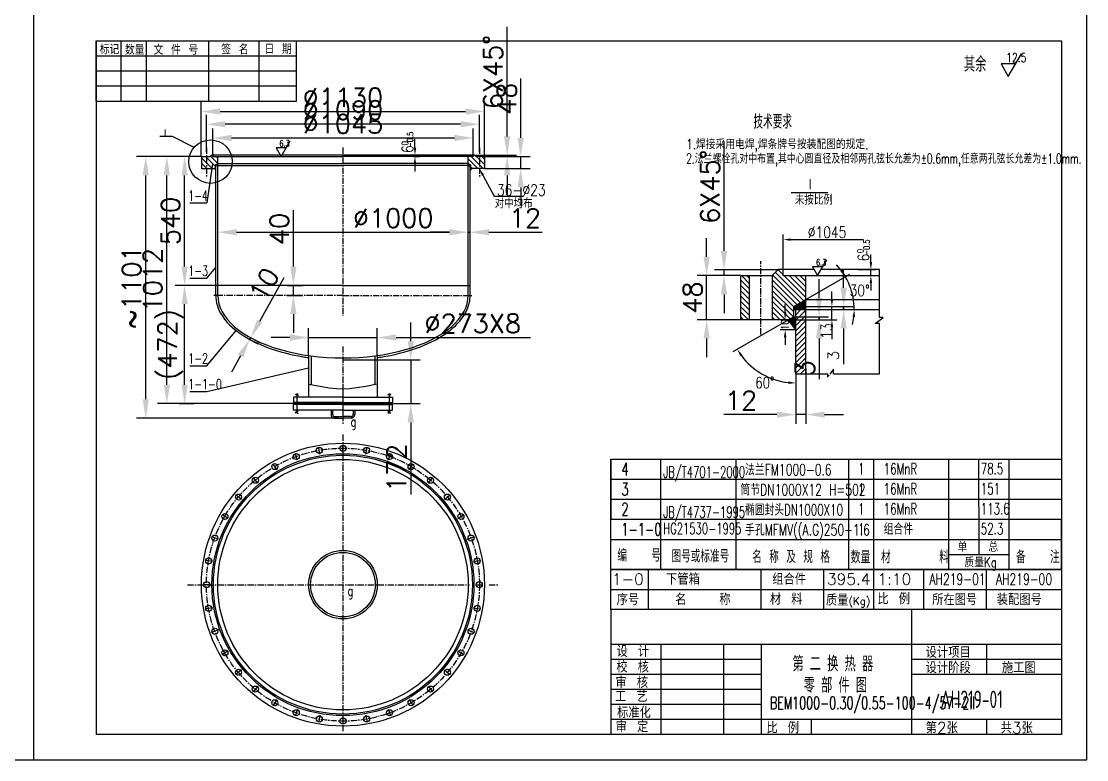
# Model space of a CAD drawing. Header units: millimetres. Extents: x 394735 to 397054, y -22030 to -21189.
# Drawn here: x 396018.7 to 396444.1, y -22024.5 to -21729.7 of the extents above; entities that cross this region are included whole.
import ezdxf

# ---------------------------------------------------------------- set-up
doc = ezdxf.new("R2010")
doc.units = ezdxf.units.MM
doc.linetypes.add('CENTERX2', pattern=[4, 2.5, -0.5, 0.5, -0.5])
doc.linetypes.add('PHANTOMX2', pattern=[5, 2.5, -0.5, 0.5, -0.5, 0.5, -0.5])
for name, color, linetype in [('16CEN', 6, 'CENTERX2'), ('16CON', 4, 'Continuous'), ('16CON1', 4, 'Continuous'), ('16CON2', 3, 'Continuous'), ('16DIM', 3, 'Continuous'), ('16TXT', 3, 'Continuous'), ('PHANTOMX2', 3, 'PHANTOMX2')]:
    doc.layers.add(name, color=color, linetype=linetype)
doc.styles.add('HZ', font='txt', dxfattribs={"width": 0.8, "bigfont": 'HZTXT.SHX'})
doc.styles.add('HZ1', font='ascii.shx', dxfattribs={"width": 0.75, "bigfont": 'hztxt2.shx'})
doc.styles.get("Standard").update_dxf_attribs({"font": 'txt', "bigfont": 'gbcbig.shx'})
doc.dimstyles.get("Standard").update_dxf_attribs({"dimscale": 1.5, "dimtxt": 5, "dimasz": 5, "dimexe": 2.5, "dimexo": 0, "dimgap": 1.25, "dimtad": 3, "dimdec": 0, "dimdsep": 46, "dimtxsty": 'Standard', "dimcen": 0, "dimaunit": 1, "dimadec": 0, "dimazin": 0, "dimtfac": 1, "dimtdec": 4, "dimtmove": 0, "dimatfit": 1, "dimfxl": 1, "dimtolj": 1, "dimtzin": 0, "dimarcsym": 0})
pattern_1 = [(45, (396460.11174, -22030.40785), (-0.088388348, 0.088388348), []), (135, (396460.11174, -22030.40785), (-0.088388348, -0.088388348), [])]

# ---------------------------------------------------------------- blocks, each defined once
blk = doc.blocks.new('*D651')
at = {"layer": '16CON2', "color": 0, "lineweight": -2}
for p, q in [((396090.63, -21783.71), (396073.06, -21783.71)), ((396076.81, -21874.81), (396076.81, -21791.21)), ((396131.07, -21882.31), (396073.06, -21882.31))]:
    blk.add_line(p, q, dxfattribs=at)
at = {"layer": '16CON2', "color": 0}
for points in [[(396075.56, -21791.21), (396078.06, -21791.21), (396076.81, -21783.71)], [(396075.56, -21874.81), (396078.06, -21874.81), (396076.81, -21882.31)]]:
    blk.add_solid(points, dxfattribs=at)
at = {"layer": 'Defpoints', "color": 0}
for p in [(396076.81, -21783.71), (396090.63, -21783.71), (396131.07, -21882.31)]:
    blk.add_point(p, dxfattribs=at)
at = {"layer": '16CON2', "color": 0, "insert": (396071.18, -21833.01), "char_height": 7.5, "attachment_point": 5, "rotation": 90}
blk.add_mtext('\\A1;1012', dxfattribs=at)
blk = doc.blocks.new('*D652')
at = {"layer": '16CON2', "color": 0, "lineweight": -2}
for p, q in [((396113.91, -21849.45), (396123.63, -21831.96)), ((396109.57, -21856.53), (396113.16, -21858.52)), ((396109.88, -21856.7), (396110.27, -21856)), ((396109.96, -21855.83), (396113.55, -21857.82)), ((396106.24, -21863.26), (396102.59, -21869.81))]:
    blk.add_line(p, q, dxfattribs=at)
at = {"layer": '16CON2', "color": 0}
for points in [[(396112.82, -21848.84), (396115, -21850.05), (396110.27, -21856)], [(396105.15, -21862.65), (396107.33, -21863.86), (396109.88, -21856.7)]]:
    blk.add_solid(points, dxfattribs=at)
at = {"layer": 'Defpoints', "color": 0}
for p in [(396109.57, -21856.53), (396109.96, -21855.83), (396110.27, -21856)]:
    blk.add_point(p, dxfattribs=at)
at = {"layer": '16CON2', "color": 0, "insert": (396115.67, -21834.69), "char_height": 7.5, "attachment_point": 5, "rotation": 60.9397}
blk.add_mtext('\\A1;10', dxfattribs=at)
blk = doc.blocks.new('*D653')
at = {"layer": '16CON2', "color": 0, "lineweight": -2}
for p, q in [((396133.43, -21863.15), (396133.43, -21852.2)), ((396160.83, -21863.15), (396160.83, -21852.2)), ((396125.93, -21855.95), (396118.43, -21855.95)), ((396133.43, -21855.95), (396160.83, -21855.95)), ((396168.33, -21855.95), (396222.08, -21855.95))]:
    blk.add_line(p, q, dxfattribs=at)
at = {"layer": '16CON2', "color": 0}
for points in [[(396125.93, -21854.7), (396125.93, -21857.2), (396133.43, -21855.95)], [(396168.33, -21854.7), (396168.33, -21857.2), (396160.83, -21855.95)]]:
    blk.add_solid(points, dxfattribs=at)
at = {"layer": 'Defpoints', "color": 0}
for p in [(396160.83, -21855.95), (396133.43, -21863.15), (396160.83, -21863.15)]:
    blk.add_point(p, dxfattribs=at)
at = {"layer": '16CON2', "color": 0, "insert": (396198.95, -21850.32), "char_height": 7.5, "attachment_point": 5}
blk.add_mtext('\\A1;%%C273X8', dxfattribs=at)
blk = doc.blocks.new('*D654')
at = {"layer": '16CON2', "color": 0, "lineweight": -2}
for p, q in [((396174.19, -21857.41), (396174.19, -21849.91)), ((396147.13, -21864.91), (396177.94, -21864.91)), ((396174.19, -21864.91), (396174.19, -21882.31)), ((396163.18, -21882.31), (396177.94, -21882.31)), ((396174.19, -21889.81), (396174.19, -21918.56))]:
    blk.add_line(p, q, dxfattribs=at)
at = {"layer": '16CON2', "color": 0}
for points in [[(396172.94, -21857.41), (396175.44, -21857.41), (396174.19, -21864.91)], [(396172.94, -21889.81), (396175.44, -21889.81), (396174.19, -21882.31)]]:
    blk.add_solid(points, dxfattribs=at)
at = {"layer": 'Defpoints', "color": 0}
for p in [(396147.13, -21864.91), (396163.18, -21882.31), (396174.19, -21882.31)]:
    blk.add_point(p, dxfattribs=at)
at = {"layer": '16CON2', "color": 0, "insert": (396168.57, -21907.93), "char_height": 7.5, "attachment_point": 5, "rotation": 90}
blk.add_mtext('\\A1;172', dxfattribs=at)
blk = doc.blocks.new('*D655')
at = {"layer": '16CON2', "color": 0, "lineweight": -2}
for p, q in [((396127.34, -21827.61), (396127.34, -21805.11)), ((396124.82, -21835.11), (396131.09, -21835.11)), ((396127.34, -21839.11), (396127.34, -21835.11)), ((396124.82, -21839.11), (396131.09, -21839.11)), ((396127.34, -21846.61), (396127.34, -21854.11))]:
    blk.add_line(p, q, dxfattribs=at)
at = {"layer": '16CON2', "color": 0}
for points in [[(396126.09, -21827.61), (396128.59, -21827.61), (396127.34, -21835.11)], [(396126.09, -21846.61), (396128.59, -21846.61), (396127.34, -21839.11)]]:
    blk.add_solid(points, dxfattribs=at)
at = {"layer": 'Defpoints', "color": 0}
for p in [(396124.82, -21835.11), (396127.34, -21835.11), (396124.82, -21839.11)]:
    blk.add_point(p, dxfattribs=at)
at = {"layer": '16CON2', "color": 0, "insert": (396121.71, -21812.61), "char_height": 7.5, "attachment_point": 5, "rotation": 90}
blk.add_mtext('\\A1;40', dxfattribs=at)
blk = doc.blocks.new('*D656')
at = {"layer": '16CON2', "color": 0, "lineweight": -2}
for p, q in [((396197.13, -21813.9), (396197.13, -21810.15)), ((396197.93, -21813.9), (396197.93, -21810.15)), ((396189.63, -21813.9), (396182.13, -21813.9)), ((396197.13, -21813.9), (396197.93, -21813.9)), ((396205.43, -21813.9), (396226.68, -21813.9))]:
    blk.add_line(p, q, dxfattribs=at)
at = {"layer": '16CON2', "color": 0}
for points in [[(396189.63, -21812.65), (396189.63, -21815.15), (396197.13, -21813.9)], [(396205.43, -21812.65), (396205.43, -21815.15), (396197.93, -21813.9)]]:
    blk.add_solid(points, dxfattribs=at)
at = {"layer": 'Defpoints', "color": 0}
for p in [(396197.13, -21813.9), (396197.93, -21813.9), (396197.93, -21813.9)]:
    blk.add_point(p, dxfattribs=at)
at = {"layer": '16CON2', "color": 0, "insert": (396219.8, -21808.27), "char_height": 7.5, "attachment_point": 5}
blk.add_mtext('\\A1;12', dxfattribs=at)
blk = doc.blocks.new('*D657')
at = {"layer": '16CON2', "color": 0, "lineweight": -2}
for p, q in [((396097.13, -21814.28), (396097.13, -21810.15)), ((396197.13, -21814.28), (396197.13, -21810.15)), ((396104.63, -21813.9), (396189.63, -21813.9))]:
    blk.add_line(p, q, dxfattribs=at)
at = {"layer": '16CON2', "color": 0}
for points in [[(396104.63, -21812.65), (396104.63, -21815.15), (396097.13, -21813.9)], [(396189.63, -21812.65), (396189.63, -21815.15), (396197.13, -21813.9)]]:
    blk.add_solid(points, dxfattribs=at)
at = {"layer": 'Defpoints', "color": 0}
for p in [(396097.13, -21814.28), (396197.13, -21813.9), (396197.13, -21814.28)]:
    blk.add_point(p, dxfattribs=at)
at = {"layer": '16CON2', "color": 0, "insert": (396147.13, -21808.27), "char_height": 7.5, "attachment_point": 5}
blk.add_mtext('\\A1;      %%C1000', dxfattribs=at)
blk = doc.blocks.new('*D658')
at = {"layer": '16CON2', "color": 0, "lineweight": -2}
for p, q in [((396086.81, -21783.71), (396080.16, -21783.71)), ((396083.91, -21827.61), (396083.91, -21791.21)), ((396101.84, -21835.11), (396080.16, -21835.11))]:
    blk.add_line(p, q, dxfattribs=at)
at = {"layer": '16CON2', "color": 0}
for points in [[(396082.66, -21791.21), (396085.16, -21791.21), (396083.91, -21783.71)], [(396082.66, -21827.61), (396085.16, -21827.61), (396083.91, -21835.11)]]:
    blk.add_solid(points, dxfattribs=at)
at = {"layer": 'Defpoints', "color": 0}
for p in [(396083.91, -21783.71), (396086.81, -21783.71), (396101.84, -21835.11)]:
    blk.add_point(p, dxfattribs=at)
at = {"layer": '16CON2', "color": 0, "insert": (396078.28, -21809.41), "char_height": 7.5, "attachment_point": 5, "rotation": 90}
blk.add_mtext('\\A1;540', dxfattribs=at)
blk = doc.blocks.new('*D659')
at = {"layer": '16CON2', "color": 0, "lineweight": -2}
for p, q in [((396090.57, -21783.71), (396090.57, -21761.94)), ((396203.63, -21783.71), (396203.63, -21761.94)), ((396098.07, -21765.69), (396196.13, -21765.69))]:
    blk.add_line(p, q, dxfattribs=at)
at = {"layer": '16CON2', "color": 0}
for points in [[(396098.07, -21764.44), (396098.07, -21766.94), (396090.57, -21765.69)], [(396196.13, -21764.44), (396196.13, -21766.94), (396203.63, -21765.69)]]:
    blk.add_solid(points, dxfattribs=at)
at = {"layer": 'Defpoints', "color": 0}
for p in [(396203.63, -21765.69), (396090.57, -21783.71), (396203.63, -21783.71)]:
    blk.add_point(p, dxfattribs=at)
at = {"layer": '16CON2', "color": 0, "insert": (396147.1, -21760.06), "char_height": 7.5, "attachment_point": 5}
blk.add_mtext('\\A1;%%c1130', dxfattribs=at)
blk = doc.blocks.new('*D660')
at = {"layer": '16CON2', "color": 0, "lineweight": -2}
for p, q in [((396092.63, -21781.79), (396092.63, -21767.03)), ((396201.63, -21781.95), (396201.63, -21767.03)), ((396194.13, -21770.78), (396100.13, -21770.78))]:
    blk.add_line(p, q, dxfattribs=at)
at = {"layer": '16CON2', "color": 0}
for points in [[(396100.13, -21769.53), (396100.13, -21772.03), (396092.63, -21770.78)], [(396194.13, -21769.53), (396194.13, -21772.03), (396201.63, -21770.78)]]:
    blk.add_solid(points, dxfattribs=at)
at = {"layer": 'Defpoints', "color": 0}
for p in [(396092.63, -21770.78), (396092.63, -21781.79), (396201.63, -21781.95)]:
    blk.add_point(p, dxfattribs=at)
at = {"layer": '16CON2', "color": 0, "insert": (396147.13, -21765.15), "char_height": 7.5, "attachment_point": 5}
blk.add_mtext('\\A1;%%C1090', dxfattribs=at)
blk = doc.blocks.new('*D661')
at = {"layer": '16CON2', "color": 0, "lineweight": -2}
for p, q in [((396095.13, -21783.11), (396095.13, -21772.51)), ((396199.13, -21783.11), (396199.13, -21772.51)), ((396102.63, -21776.26), (396191.63, -21776.26))]:
    blk.add_line(p, q, dxfattribs=at)
at = {"layer": '16CON2', "color": 0}
for points in [[(396102.63, -21775.01), (396102.63, -21777.51), (396095.13, -21776.26)], [(396191.63, -21775.01), (396191.63, -21777.51), (396199.13, -21776.26)]]:
    blk.add_solid(points, dxfattribs=at)
at = {"layer": 'Defpoints', "color": 0}
for p in [(396199.13, -21776.26), (396095.13, -21783.11), (396199.13, -21783.11)]:
    blk.add_point(p, dxfattribs=at)
at = {"layer": '16CON2', "color": 0, "insert": (396147.13, -21770.64), "char_height": 7.5, "attachment_point": 5}
blk.add_mtext('\\A1;%%C1045', dxfattribs=at)
blk = doc.blocks.new('*D662')
at = {"layer": '16CON2', "color": 0, "lineweight": -2}
for p, q in [((396218.1, -21776.21), (396218.1, -21752.46)), ((396203.63, -21783.71), (396221.85, -21783.71)), ((396218.1, -21788.51), (396218.1, -21783.71)), ((396203.63, -21788.51), (396221.85, -21788.51)), ((396218.1, -21796.01), (396218.1, -21803.51))]:
    blk.add_line(p, q, dxfattribs=at)
at = {"layer": '16CON2', "color": 0}
for points in [[(396216.85, -21776.21), (396219.35, -21776.21), (396218.1, -21783.71)], [(396216.85, -21796.01), (396219.35, -21796.01), (396218.1, -21788.51)]]:
    blk.add_solid(points, dxfattribs=at)
at = {"layer": 'Defpoints', "color": 0}
for p in [(396203.63, -21783.71), (396218.1, -21783.71), (396203.63, -21788.51)]:
    blk.add_point(p, dxfattribs=at)
at = {"layer": '16CON2', "color": 0, "insert": (396212.48, -21760.58), "char_height": 7.5, "attachment_point": 5, "rotation": 90}
blk.add_mtext('\\A1;48', dxfattribs=at)
blk = doc.blocks.new('*D663')
at = {"layer": '16CON2', "color": 0, "lineweight": -2}
for p, q in [((396212.69, -21775.61), (396212.69, -21731.86)), ((396199.6, -21783.11), (396216.44, -21783.11)), ((396211.52, -21783.71), (396216.44, -21783.71)), ((396212.69, -21783.71), (396212.69, -21783.11)), ((396212.69, -21791.21), (396212.69, -21798.71))]:
    blk.add_line(p, q, dxfattribs=at)
at = {"layer": '16CON2', "color": 0}
for points in [[(396211.44, -21775.61), (396213.94, -21775.61), (396212.69, -21783.11)], [(396211.44, -21791.21), (396213.94, -21791.21), (396212.69, -21783.71)]]:
    blk.add_solid(points, dxfattribs=at)
at = {"layer": 'Defpoints', "color": 0}
for p in [(396199.6, -21783.11), (396211.52, -21783.71), (396212.69, -21783.11)]:
    blk.add_point(p, dxfattribs=at)
at = {"layer": '16CON2', "color": 0, "insert": (396207.06, -21749.98), "char_height": 7.5, "attachment_point": 5, "rotation": 90}
blk.add_mtext('\\A1;6X45%%D', dxfattribs=at)
blk = doc.blocks.new('*D664')
at = {"layer": '16CON2', "color": 0, "lineweight": -2}
for p, q in [((396083.91, -21835.11), (396080.16, -21835.11)), ((396083.91, -21874.81), (396083.91, -21842.61)), ((396081.75, -21882.31), (396087.66, -21882.31))]:
    blk.add_line(p, q, dxfattribs=at)
at = {"layer": '16CON2', "color": 0}
for points in [[(396082.66, -21842.61), (396085.16, -21842.61), (396083.91, -21835.11)], [(396082.66, -21874.81), (396085.16, -21874.81), (396083.91, -21882.31)]]:
    blk.add_solid(points, dxfattribs=at)
at = {"layer": 'Defpoints', "color": 0}
for p in [(396083.91, -21835.11), (396083.91, -21835.11), (396081.75, -21882.31)]:
    blk.add_point(p, dxfattribs=at)
at = {"layer": '16CON2', "color": 0, "insert": (396078.28, -21858.71), "char_height": 7.5, "attachment_point": 5, "rotation": 90}
blk.add_mtext('\\A1;(472)', dxfattribs=at)
blk = doc.blocks.new('*D665')
at = {"layer": '16CON2', "color": 0, "lineweight": -2}
for p, q in [((396074.81, -21783.71), (396064.63, -21783.71)), ((396068.38, -21880.59), (396068.38, -21791.21)), ((396145.45, -21888.09), (396064.63, -21888.09))]:
    blk.add_line(p, q, dxfattribs=at)
at = {"layer": '16CON2', "color": 0}
for points in [[(396067.13, -21791.21), (396069.63, -21791.21), (396068.38, -21783.71)], [(396067.13, -21880.59), (396069.63, -21880.59), (396068.38, -21888.09)]]:
    blk.add_solid(points, dxfattribs=at)
at = {"layer": 'Defpoints', "color": 0}
for p in [(396068.38, -21783.71), (396074.81, -21783.71), (396145.45, -21888.09)]:
    blk.add_point(p, dxfattribs=at)
at = {"layer": '16CON2', "color": 0, "insert": (396062.76, -21835.9), "char_height": 7.5, "attachment_point": 5, "rotation": 90}
blk.add_mtext('\\A1;~1101', dxfattribs=at)
blk = doc.blocks.new('*D666')
at = {"layer": '16CON2', "color": 3, "lineweight": -2}
for p, q in [((396347.07, -21836.09), (396347.07, -21828.59)), ((396345.12, -21843.59), (396350.82, -21843.59)), ((396345.79, -21844.79), (396350.82, -21844.79)), ((396347.07, -21843.59), (396347.07, -21844.79)), ((396347.07, -21852.29), (396347.07, -21866.54))]:
    blk.add_line(p, q, dxfattribs=at)
at = {"layer": '16CON2', "color": 3}
for points in [[(396345.82, -21836.09), (396348.32, -21836.09), (396347.07, -21843.59)], [(396345.82, -21852.29), (396348.32, -21852.29), (396347.07, -21844.79)]]:
    blk.add_solid(points, dxfattribs=at)
at = {"layer": 'Defpoints', "color": 0}
for p in [(396345.12, -21843.59), (396345.79, -21844.79), (396347.07, -21844.79)]:
    blk.add_point(p, dxfattribs=at)
at = {"layer": '16CON2', "color": 0, "insert": (396342.95, -21863.16), "char_height": 4.5, "attachment_point": 5, "rotation": 90}
blk.add_mtext('\\A1;3', dxfattribs=at)
blk = doc.blocks.new('*D667')
at = {"layer": '16CON2', "color": 0, "lineweight": -2}
for p, q in [((396337.25, -21840.18), (396337.25, -21832.68)), ((396324.37, -21848.82), (396341, -21848.82)), ((396327.95, -21847.68), (396341, -21847.68)), ((396337.25, -21847.68), (396337.25, -21848.82)), ((396337.25, -21856.32), (396337.25, -21872.57))]:
    blk.add_line(p, q, dxfattribs=at)
at = {"layer": '16CON2', "color": 0}
for points in [[(396336, -21840.18), (396338.5, -21840.18), (396337.25, -21847.68)], [(396336, -21856.32), (396338.5, -21856.32), (396337.25, -21848.82)]]:
    blk.add_solid(points, dxfattribs=at)
at = {"layer": 'Defpoints', "color": 0}
for p in [(396324.37, -21848.82), (396327.95, -21847.68), (396337.25, -21848.82)]:
    blk.add_point(p, dxfattribs=at)
at = {"layer": '16CON2', "color": 0, "insert": (396331.62, -21868.2), "char_height": 7.5, "attachment_point": 5, "rotation": 90}
blk.add_mtext('\\A1;3', dxfattribs=at)
blk = doc.blocks.new('*D668')
at = {"layer": '16CON2', "color": 0, "lineweight": -2}
for p, q in [((396292.35, -21823.72), (396292.35, -21816.22)), ((396305.95, -21831.22), (396288.6, -21831.22)), ((396292.35, -21848.82), (396292.35, -21831.22)), ((396305.95, -21848.82), (396288.6, -21848.82)), ((396292.35, -21856.32), (396292.35, -21863.82))]:
    blk.add_line(p, q, dxfattribs=at)
at = {"layer": '16CON2', "color": 0}
for points in [[(396291.1, -21823.72), (396293.6, -21823.72), (396292.35, -21831.22)], [(396291.1, -21856.32), (396293.6, -21856.32), (396292.35, -21848.82)]]:
    blk.add_solid(points, dxfattribs=at)
at = {"layer": 'Defpoints', "color": 0}
for p in [(396292.35, -21831.22), (396305.95, -21831.22), (396305.95, -21848.82)]:
    blk.add_point(p, dxfattribs=at)
at = {"layer": '16CON2', "color": 0, "insert": (396286.72, -21840.02), "char_height": 7.5, "attachment_point": 5, "rotation": 90}
blk.add_mtext('\\A1;48', dxfattribs=at)
blk = doc.blocks.new('*D669')
at = {"layer": '16CON2', "color": 0, "lineweight": -2}
for p, q in [((396299.3, -21821.38), (396299.3, -21777.63)), ((396320.89, -21828.88), (396295.55, -21828.88)), ((396302.43, -21831.22), (396295.55, -21831.22)), ((396299.3, -21831.22), (396299.3, -21828.88)), ((396299.3, -21838.72), (396299.3, -21846.22))]:
    blk.add_line(p, q, dxfattribs=at)
at = {"layer": '16CON2', "color": 0}
for points in [[(396298.05, -21821.38), (396300.55, -21821.38), (396299.3, -21828.88)], [(396298.05, -21838.72), (396300.55, -21838.72), (396299.3, -21831.22)]]:
    blk.add_solid(points, dxfattribs=at)
at = {"layer": 'Defpoints', "color": 0}
for p in [(396299.3, -21828.88), (396302.43, -21831.22), (396320.89, -21828.88)]:
    blk.add_point(p, dxfattribs=at)
at = {"layer": '16CON2', "color": 0, "insert": (396293.68, -21795.75), "char_height": 7.5, "attachment_point": 5, "rotation": 90}
blk.add_mtext('\\A1;6X45%%D', dxfattribs=at)
blk = doc.blocks.new('*D670')
at = {"layer": '16CON2', "color": 0, "lineweight": -2}
for p, q in [((396331.95, -21868.3), (396331.95, -21890.46)), ((396327.95, -21875.29), (396327.95, -21890.46)), ((396320.45, -21886.71), (396299.2, -21886.71)), ((396331.95, -21886.71), (396327.95, -21886.71)), ((396339.45, -21886.71), (396346.95, -21886.71))]:
    blk.add_line(p, q, dxfattribs=at)
at = {"layer": '16CON2', "color": 0}
for points in [[(396320.45, -21885.46), (396320.45, -21887.96), (396327.95, -21886.71)], [(396339.45, -21885.46), (396339.45, -21887.96), (396331.95, -21886.71)]]:
    blk.add_solid(points, dxfattribs=at)
at = {"layer": 'Defpoints', "color": 0}
for p in [(396331.95, -21868.3), (396327.95, -21875.29), (396327.95, -21886.71)]:
    blk.add_point(p, dxfattribs=at)
at = {"layer": '16CON2', "color": 0, "insert": (396306.08, -21881.08), "char_height": 7.5, "attachment_point": 5}
blk.add_mtext('\\A1;12', dxfattribs=at)

msp = doc.modelspace()

# ---------------------------------------------------------------- hatches: boundary and pattern name
at = {"layer": '16CON2'}
h = msp.add_hatch(dxfattribs=at)
h.set_pattern_fill('ANSI31', color=256, scale=12, angle=90, style=0)
h.set_pattern_definition([(135, (395989.1353, -22193.953), (-1.06066, -1.06066), [])])
h.paths.add_polyline_path([(396097.13, -21783.71), (396095.13, -21783.71), (396095.13, -21783.11), (396094.66, -21783.11), (396094.06, -21783.71), (396092.41, -21783.71), (396092.41, -21788.51), (396095.74, -21788.51), (396096.17, -21788.13), (396096.17, -21786.96), (396097.13, -21786.51)])
h.paths.add_polyline_path([(396092.41, -21783.71), (396090.63, -21783.71), (396090.63, -21788.51), (396092.41, -21788.51)])
h.paths.add_polyline_path([(396201.84, -21783.71), (396200.2, -21783.71), (396199.6, -21783.11), (396199.13, -21783.11), (396199.13, -21783.71), (396197.13, -21783.71), (396197.13, -21786.51), (396198.09, -21786.96), (396198.09, -21788.13), (396198.52, -21788.51), (396201.84, -21788.51)])
h.paths.add_polyline_path([(396203.63, -21783.71), (396201.84, -21783.71), (396201.84, -21788.51), (396203.63, -21788.51)])
h = msp.add_hatch(dxfattribs=at)
h.set_pattern_fill('ANSI37', color=256, style=0)
h.set_pattern_definition(pattern_1)
h.paths.add_polyline_path([(396097.13, -21786.51), (396096.17, -21786.96), (396096.17, -21787.26), (396097.13, -21787.26)])
h.paths.add_polyline_path([(396096.33, -21788.13), (396096.17, -21788.13), (396095.74, -21788.51), (396096.33, -21789.08)])
h = msp.add_hatch(dxfattribs=at)
h.set_pattern_fill('ANSI37', color=256, style=0)
h.set_pattern_definition(pattern_1)
h.paths.add_polyline_path([(396197.13, -21786.51), (396197.13, -21787.26), (396198.09, -21787.26), (396198.09, -21786.96)])
h.paths.add_polyline_path([(396198.09, -21788.13), (396197.93, -21788.13), (396197.93, -21789.08), (396198.52, -21788.51)])
h = msp.add_hatch(dxfattribs=at)
h.set_pattern_fill('ANSI31', color=256, scale=12, angle=90, style=0)
h.set_pattern_definition([(135, (395755.3422, -22307.0201), (-1.0606602, -1.0606602), [])])
h.paths.add_polyline_path([(396331.95, -21831.22), (396322.95, -21831.22), (396322.95, -21828.82), (396320.95, -21828.82), (396318.55, -21831.22), (396318.55, -21848.82), (396325.07, -21848.82), (396327.15, -21847.62), (396327.15, -21843.59), (396331.95, -21840.82)])
h.paths.add_polyline_path([(396309.35, -21831.22), (396305.95, -21831.22), (396305.95, -21848.82), (396309.35, -21848.82)])
h = msp.add_hatch(dxfattribs=at)
h.set_pattern_fill('ANSI37', color=256, style=0)
h.set_pattern_definition([(45, (396446.1732, -22004.69311), (-0.08838835, 0.08838835), []), (135, (396446.1732, -22004.69311), (-0.08838835, -0.08838835), [])])
h.paths.add_polyline_path([(396331.95, -21840.82), (396327.15, -21843.59), (396327.15, -21844.79), (396331.95, -21844.79)])
h.paths.add_polyline_path([(396327.95, -21847.62), (396327.15, -21847.62), (396325.07, -21848.82), (396327.95, -21852.82)])
h = msp.add_hatch(dxfattribs=at)
h.set_pattern_fill('ANSI31', color=256, scale=12, style=0)
h.set_pattern_definition([(45, (395755.3422, -22307.0201), (-1.0606602, 1.0606602), [])])
h.paths.add_polyline_path([(396327.95, -21870.45), (396331.95, -21870.45), (396331.95, -21844.79), (396327.95, -21844.79)])

# ---------------------------------------------------------------- linework, layer by layer
for p, q in [((396048.62, -21737.5), (396048.62, -22014.5)), ((396048.62, -21737.5), (396434.12, -21737.5)), ((396434.12, -21737.5), (396434.12, -22014.5)), ((396309.35, -21831.22), (396309.35, -21848.82)), ((396320.95, -21828.82), (396318.55, -21831.22)), ((396318.55, -21831.22), (396318.55, -21848.82)), ((396335.34, -21828.82), (396320.95, -21828.82)), ((396322.95, -21831.22), (396322.95, -21828.82)), ((396331.95, -21870.45), (396331.95, -21831.22)), ((396361.38, -21828.82), (396338.07, -21828.82)), ((396327.15, -21843.59), (396331.95, -21840.82)), ((396331.95, -21840.82), (396361.38, -21840.82)), ((396327.15, -21847.62), (396327.15, -21843.59)), ((396327.15, -21844.79), (396361.38, -21844.79)), ((396327.95, -21848.82), (396327.95, -21844.79)), ((396327.15, -21847.62), (396325.07, -21848.82)), ((396327.95, -21852.82), (396325.07, -21848.82)), ((396327.15, -21847.62), (396327.95, -21847.62)), ((396434.12, -22014.5), (396048.62, -22014.5))]:
    msp.add_line(p, q)
at = {"color": 3, "linetype": 'ByBlock'}
for p, q in [((396175.89, -21780.11), (396175.89, -21776.68)), ((396175.37, -21783.71), (396177.89, -21783.71)), ((396175.56, -21783.11), (396177.89, -21783.11)), ((396175.89, -21786.71), (396175.89, -21789.71)), ((396322.95, -21828.76), (396322.95, -21814.85)), ((396325.95, -21816.85), (396354.94, -21816.85)), ((396357.94, -21825.82), (396357.94, -21822.82)), ((396357.94, -21834.22), (396357.94, -21837.22)), ((396342.38, -21840.59), (396342.38, -21837.59)), ((396323.71, -21845.82), (396323.71, -21842.82)), ((396327.21, -21843.59), (396346.4, -21843.59)), ((396323.15, -21848.82), (396325.71, -21848.82)), ((396334.6, -21848.82), (396344.38, -21848.82)), ((396327.89, -21852.82), (396321.71, -21852.82)), ((396342.38, -21851.82), (396342.38, -21856.64)), ((396323.71, -21855.82), (396323.71, -21858.82))]:
    msp.add_line(p, q, dxfattribs=at)
at = {"color": 0, "linetype": 'ByBlock'}
for p, q in [((396352.6, -21831.22), (396359.94, -21831.22)), ((396352.75, -21828.82), (396359.94, -21828.82)), ((396322.07, -21848.82), (396324.11, -21848.82))]:
    msp.add_line(p, q, dxfattribs=at)
at = {"color": 4}
for p, q in [((396434.11, -21903.5), (396434.12, -21948.5)), ((396434.12, -21948.5), (396434.11, -21928.5)), ((396434.12, -21948.5), (396254.12, -21948.53))]:
    msp.add_line(p, q, dxfattribs=at)
for points in [[(396325.07, -21848.82), (396305.95, -21848.82), (396305.95, -21831.22), (396313.99, -21831.22)], [(396313.99, -21831.22), (396318.55, -21831.22)], [(396322.95, -21831.22), (396361.38, -21831.22)], [(396327.95, -21870.45), (396327.95, -21844.79)]]:
    msp.add_lwpolyline(points)
at = {"color": 3, "linetype": 'ByBlock'}
for points in [[(396175.39, -21780.11), (396176.39, -21780.11), (396175.89, -21783.11)], [(396175.39, -21786.71), (396176.39, -21786.71), (396175.89, -21783.71)], [(396325.95, -21816.35), (396325.95, -21817.35), (396322.95, -21816.85)], [(396357.44, -21825.82), (396358.44, -21825.82), (396357.94, -21828.82)], [(396357.44, -21834.22), (396358.44, -21834.22), (396357.94, -21831.22)], [(396341.88, -21840.59), (396342.88, -21840.59), (396342.38, -21843.59)], [(396323.21, -21845.82), (396324.21, -21845.82), (396323.71, -21848.82)], [(396341.88, -21851.82), (396342.88, -21851.82), (396342.38, -21848.82)], [(396323.21, -21855.82), (396324.21, -21855.82), (396323.71, -21852.82)]]:
    msp.add_solid(points, dxfattribs=at)
at = {"layer": '16CEN'}
for p, q in [((396092.63, -21780.12), (396092.63, -21791.85)), ((396147.13, -21780.12), (396147.13, -21847.29)), ((396201.63, -21780.12), (396201.63, -21792.14)), ((396313.99, -21854.7), (396313.99, -21825.44)), ((396147.13, -21839.11), (396095.46, -21839.11)), ((396147.13, -21839.11), (396198.79, -21839.11)), ((396147.13, -21859.48), (396147.13, -21888.4)), ((396147.13, -21874.9), (396147.13, -21890.56)), ((396147.13, -21894.68), (396147.13, -22013.24)), ((396137.94, -21902.48), (396137.42, -21899.55)), ((396147.13, -21901.68), (396147.13, -21898.7)), ((396156.32, -21902.48), (396156.84, -21899.55)), ((396129.02, -21904.87), (396128, -21902.07)), ((396165.23, -21904.87), (396166.25, -21902.07)), ((396120.66, -21908.77), (396119.17, -21906.19)), ((396173.6, -21908.77), (396175.09, -21906.19)), ((396113.1, -21914.06), (396111.19, -21911.78)), ((396181.16, -21914.06), (396183.07, -21911.78)), ((396106.57, -21920.59), (396104.29, -21918.67)), ((396187.68, -21920.59), (396189.96, -21918.67)), ((396101.28, -21928.15), (396098.7, -21926.66)), ((396192.97, -21928.15), (396195.55, -21926.66)), ((396097.38, -21936.51), (396094.58, -21935.49)), ((396196.87, -21936.51), (396199.67, -21935.49)), ((396094.99, -21945.42), (396092.06, -21944.91)), ((396199.26, -21945.42), (396202.2, -21944.91)), ((396085, -21954.62), (396197.66, -21954.62)), ((396094.19, -21954.62), (396091.21, -21954.62)), ((396200.07, -21954.62), (396203.05, -21954.62)), ((396205.45, -21954.62), (396209.37, -21954.62)), ((396094.99, -21963.81), (396092.06, -21964.33)), ((396199.26, -21963.81), (396202.2, -21964.33)), ((396097.38, -21972.72), (396094.58, -21973.74)), ((396196.87, -21972.72), (396199.67, -21973.74)), ((396101.28, -21981.09), (396098.7, -21982.57)), ((396192.97, -21981.09), (396195.55, -21982.57)), ((396106.57, -21988.64), (396104.29, -21990.56)), ((396187.68, -21988.64), (396189.96, -21990.56)), ((396113.1, -21995.17), (396111.19, -21997.45)), ((396181.16, -21995.17), (396183.07, -21997.45)), ((396120.66, -22000.46), (396119.17, -22003.04)), ((396173.6, -22000.46), (396175.09, -22003.04)), ((396129.02, -22004.36), (396128, -22007.16)), ((396137.94, -22006.75), (396137.42, -22009.68)), ((396156.32, -22006.75), (396156.84, -22009.68)), ((396165.23, -22004.36), (396166.25, -22007.16)), ((396147.13, -22007.55), (396147.13, -22010.53))]:
    msp.add_line(p, q, dxfattribs=at)
msp.add_circle((396147.13, -21954.62), 54.5, dxfattribs=at)
at = {"layer": '16CON'}
for p, q in [((396122.07, -21783.11), (396095.13, -21783.11)), ((396097.13, -21839.11), (396097.13, -21783.71)), ((396199.13, -21783.11), (396122.75, -21783.11)), ((396197.13, -21839.11), (396197.13, -21783.71)), ((396096.17, -21788.13), (396095.74, -21788.51)), ((396096.17, -21786.96), (396096.17, -21788.13)), ((396096.33, -21839.11), (396096.33, -21787.26)), ((396197.93, -21839.11), (396197.93, -21787.26)), ((396198.09, -21786.96), (396198.09, -21788.13)), ((396198.09, -21788.13), (396198.52, -21788.51)), ((396147.13, -21835.11), (396096.33, -21835.11)), ((396147.13, -21835.11), (396197.93, -21835.11)), ((396133.43, -21863.15), (396133.43, -21879.71)), ((396134.43, -21863.29), (396134.43, -21874.92)), ((396159.83, -21863.29), (396159.83, -21874.79)), ((396160.83, -21863.15), (396160.83, -21879.71)), ((396128.05, -21878.51), (396129.32, -21878.94)), ((396129.07, -21878.44), (396128.12, -21879.01)), ((396166.21, -21878.51), (396164.94, -21878.94)), ((396165.18, -21878.44), (396166.14, -21879.01)), ((396147.13, -21879.71), (396127.38, -21879.71)), ((396127.38, -21879.71), (396127.38, -21881.91)), ((396147.13, -21881.91), (396127.38, -21881.91)), ((396147.13, -21882.71), (396127.38, -21882.71)), ((396127.38, -21884.91), (396127.38, -21882.71)), ((396147.13, -21882.31), (396131.07, -21882.31)), ((396147.13, -21882.31), (396131.07, -21882.31)), ((396147.13, -21879.71), (396166.88, -21879.71)), ((396147.13, -21881.91), (396166.88, -21881.91)), ((396147.13, -21882.31), (396163.18, -21882.31)), ((396147.13, -21882.31), (396163.18, -21882.31)), ((396147.13, -21882.71), (396166.88, -21882.71)), ((396166.88, -21879.71), (396166.88, -21881.91)), ((396166.88, -21884.91), (396166.88, -21882.71)), ((396147.13, -21884.91), (396127.38, -21884.91)), ((396129.25, -21885.39), (396128.05, -21886.17)), ((396128.22, -21885.5), (396129.25, -21886.24)), ((396143.78, -21888.09), (396147.13, -21888.09)), ((396143.81, -21887.49), (396147.13, -21887.49)), ((396147.13, -21884.91), (396166.88, -21884.91)), ((396150.45, -21887.49), (396147.13, -21887.49)), ((396150.48, -21888.09), (396147.13, -21888.09)), ((396165.01, -21885.39), (396166.21, -21886.17)), ((396166.03, -21885.5), (396165.01, -21886.24)), ((396254.11, -21936.53), (396434.12, -21936.53))]:
    msp.add_line(p, q, dxfattribs=at)
for points in [[(396090.63, -21783.71), (396094.06, -21783.71)], [(396090.63, -21783.71), (396090.63, -21788.51)], [(396094.66, -21783.11), (396094.06, -21783.71)], [(396094.66, -21783.11), (396095.13, -21783.11)], [(396095.13, -21783.71), (396095.13, -21783.11)], [(396095.13, -21783.21), (396095.13, -21783.71), (396147.13, -21783.71)], [(396199.13, -21783.21), (396199.13, -21783.71), (396147.13, -21783.71)], [(396199.13, -21783.71), (396199.13, -21783.11)], [(396199.6, -21783.11), (396199.13, -21783.11)], [(396199.6, -21783.11), (396200.2, -21783.71)], [(396203.63, -21783.71), (396200.2, -21783.71)], [(396203.63, -21783.71), (396203.63, -21788.51)], [(396090.63, -21788.51), (396095.74, -21788.51)], [(396095.74, -21788.51), (396096.33, -21789.08)], [(396096.17, -21786.96), (396097.13, -21786.51)], [(396097.45, -21787.26), (396096.17, -21787.26)], [(396096.33, -21788.13), (396096.17, -21788.13)], [(396097.13, -21786.51), (396147.13, -21786.51)], [(396097.45, -21787.26), (396147.13, -21787.26)], [(396197.13, -21786.51), (396147.13, -21786.51)], [(396196.8, -21787.26), (396147.13, -21787.26)], [(396196.8, -21787.26), (396198.09, -21787.26)], [(396198.09, -21786.96), (396197.13, -21786.51)], [(396197.93, -21788.13), (396198.09, -21788.13)], [(396198.52, -21788.51), (396197.93, -21789.08)], [(396203.63, -21788.51), (396198.52, -21788.51)], [(396131.07, -21882.31), (396130.53, -21881.91)], [(396131.07, -21882.31), (396130.53, -21882.71)], [(396163.18, -21882.31), (396163.73, -21881.91)], [(396163.18, -21882.31), (396163.73, -21882.71)], [(396142.39, -21884.91), (396142.39, -21886.74)], [(396142.99, -21884.91), (396142.99, -21886.7)], [(396151.26, -21884.91), (396151.26, -21886.7)], [(396151.86, -21884.91), (396151.86, -21886.74)]]:
    msp.add_lwpolyline(points, dxfattribs=at)
for centre, radius in [((396147.13, -21954.62), 56.5), ((396137.68, -21901.01), 1.2), ((396147.13, -21900.19), 1.2), ((396156.58, -21901.01), 1.2), ((396147.13, -21954.62), 52.3), ((396147.13, -21954.62), 51.7), ((396147.13, -21954.62), 50), ((396128.51, -21903.47), 1.2), ((396165.74, -21903.47), 1.2), ((396119.91, -21907.48), 1.2), ((396174.34, -21907.48), 1.2), ((396112.14, -21912.92), 1.2), ((396182.11, -21912.92), 1.2), ((396105.43, -21919.63), 1.2), ((396188.82, -21919.63), 1.2), ((396099.99, -21927.4), 1.2), ((396194.26, -21927.4), 1.2), ((396095.98, -21936), 1.2), ((396198.27, -21936), 1.2), ((396147.13, -21954.62), 13.7), ((396147.13, -21954.62), 12.9), ((396093.53, -21945.16), 1.2), ((396200.73, -21945.16), 1.2), ((396092.7, -21954.62), 1.2), ((396201.56, -21954.62), 1.2), ((396093.53, -21964.07), 1.2), ((396200.73, -21964.07), 1.2), ((396095.98, -21973.23), 1.2), ((396198.27, -21973.23), 1.2), ((396099.99, -21981.83), 1.2), ((396194.26, -21981.83), 1.2), ((396105.43, -21989.6), 1.2), ((396188.82, -21989.6), 1.2), ((396112.14, -21996.31), 1.2), ((396182.11, -21996.31), 1.2), ((396119.91, -22001.75), 1.2), ((396174.34, -22001.75), 1.2), ((396128.51, -22005.76), 1.2), ((396137.68, -22008.22), 1.2), ((396156.58, -22008.22), 1.2), ((396165.74, -22005.76), 1.2), ((396147.13, -22009.04), 1.2)]:
    msp.add_circle(centre, radius, dxfattribs=at)
for centre, radius, start, end in [((396143.82, -21886.65), 1.43, 176.5516, 271.8359), ((396143.82, -21886.65), 0.832, 173.7198, 271.6237), ((396150.43, -21886.65), 1.43, 268.1641, 3.4484), ((396150.43, -21886.65), 0.832, 268.3763, 6.2802)]:
    msp.add_arc(centre, radius, start, end, dxfattribs=at)
msp.add_ellipse((396147.13, -21839.11), major_axis=(-50, 0), ratio=0.5, start_param=0, end_param=3.141593, dxfattribs=at)
for points, knots in [([(396096.33, -21839.11), (396096.33, -21840.49), (396096.54, -21841.87), (396097.4, -21844.58), (396098.03, -21845.91), (396100.53, -21849.8), (396103, -21852.22), (396109.24, -21856.55), (396113.02, -21858.46), (396121.55, -21861.58), (396126.29, -21862.81), (396132, -21863.75), (396132.71, -21863.86), (396133.43, -21863.96)], [0, 0, 0, 0, 0.155767, 0.155767, 0.311534, 0.311534, 0.624802, 0.624802, 0.938069, 0.938069, 1.251336, 1.251336, 1.295571, 1.295571, 1.295571, 1.295571]), ([(396160.83, -21863.96), (396161.34, -21863.89), (396161.86, -21863.81), (396167.39, -21862.93), (396172.16, -21861.74), (396180.76, -21858.67), (396184.59, -21856.79), (396190.94, -21852.5), (396193.46, -21850.09), (396196.35, -21845.79), (396197.15, -21843.99), (396197.81, -21841.15), (396197.93, -21840.13), (396197.93, -21839.11)], [1.846022, 1.846022, 1.846022, 1.846022, 1.877871, 1.877871, 2.191138, 2.191138, 2.504406, 2.504406, 2.817673, 2.817673, 3.026446, 3.026446, 3.141593, 3.141593, 3.141593, 3.141593])]:
    msp.add_open_spline(points, degree=3, knots=knots, dxfattribs=at)
at = {"layer": '16CON1'}
msp.add_line((396434.12, -21948.5), (396254.12, -21948.53), dxfattribs=at)
at = {"layer": '16CON2'}
for p, q in [((396444.12, -22024.5), (396444.12, -21430.5)), ((396079.02, -21775.65), (396073.96, -21775.65)), ((396087.68, -21780.04), (396079.02, -21775.65)), ((396095.09, -21786.55), (396092.71, -21802.16)), ((396203.05, -21791.15), (396207.54, -21799.49)), ((396326.06, -21798.05), (396340.79, -21798.05)), ((396085.92, -21802.16), (396092.71, -21802.16)), ((396207.54, -21799.49), (396210.54, -21799.49)), ((396210.54, -21799.49), (396219.29, -21799.49)), ((396092.71, -21832.22), (396096.33, -21827.92)), ((396085.92, -21832.22), (396092.71, -21832.22)), ((396357.94, -21831.22), (396357.94, -21828.82)), ((396361.38, -21847.99), (396361.38, -21828.82)), ((396342.38, -21848.82), (396342.38, -21843.59)), ((396347.07, -21844.79), (396347.07, -21843.59)), ((396337.25, -21848.82), (396337.25, -21847.68)), ((396359.69, -21850.37), (396362.85, -21847.99)), ((396362.85, -21847.99), (396361.38, -21847.99)), ((396092.71, -21867.18), (396104.49, -21853.19)), ((396361.38, -21850.37), (396359.69, -21850.37)), ((396361.38, -21870.45), (396361.38, -21850.37)), ((396085.92, -21867.18), (396092.71, -21867.18)), ((396092.71, -21877.44), (396133.43, -21868.05)), ((396327.95, -21870.45), (396340.7, -21870.45)), ((396342.98, -21870.45), (396347.89, -21870.45)), ((396347.89, -21870.45), (396361.38, -21870.45)), ((396085.92, -21877.44), (396092.71, -21877.44)), ((396128.65, -21878.3), (396128.65, -21886.34)), ((396165.61, -21878.3), (396165.61, -21886.34)), ((396254.11, -21904.53), (396434.12, -21904.53)), ((396254.12, -21948.53), (396254.12, -21904.53)), ((396274.12, -21948.53), (396274.11, -21904.53)), ((396304.12, -21948.52), (396304.11, -21904.53)), ((396349.12, -21948.52), (396349.11, -21904.53)), ((396359.12, -21948.51), (396359.11, -21904.53)), ((396389.12, -21948.51), (396389.11, -21904.53)), ((396401.12, -21942.51), (396401.11, -21904.53)), ((396413.12, -21948.51), (396413.11, -21904.53)), ((396254.11, -21912.53), (396434.12, -21912.53)), ((396254.11, -21920.53), (396434.12, -21920.53)), ((396254.11, -21928.53), (396434.12, -21928.53)), ((396389.12, -21942.51), (396413.12, -21942.51)), ((395603.12, -22024.5), (396444.12, -22024.5))]:
    msp.add_line(p, q, dxfattribs=at)
msp.add_lwpolyline([(396160.83, -21874.6), (396156.28, -21875.45), (396152.69, -21876.06), (396149.75, -21876.43), (396147.13, -21876.57), (396144.51, -21876.46), (396141.56, -21876.12), (396137.98, -21875.55), (396133.43, -21874.75)], dxfattribs=at)
msp.add_circle((396094.25, -21785.71), 8.68, dxfattribs=at)
msp.add_solid([(396202.61, -21791.39), (396203.49, -21790.91), (396201.63, -21788.51)], dxfattribs=at)
at = {"layer": '16DIM', "color": 3, "linetype": 'ByBlock'}
for p, q in [((396332, -21840.79), (396349.51, -21830.68)), ((396347.95, -21844.79), (396353.29, -21844.79)), ((396325.02, -21848.85), (396302.87, -21861.64)), ((396327.95, -21870.51), (396327.95, -21876.12))]:
    msp.add_line(p, q, dxfattribs=at)
for centre, radius, start, end in [((396325.07, -21844.79), 26.22, 0, 43.1189), ((396325.07, -21844.79), 26.22, 346.8811, 353.4406), ((396327.95, -21847.16), 26.96, 216.378, 263.622)]:
    msp.add_arc(centre, radius, start, end, dxfattribs=at)
for points in [[(396346.55, -21828.9), (396345.71, -21829.45), (396347.78, -21831.68)], [(396350.62, -21847.76), (396351.62, -21847.81), (396351.29, -21844.79)], [(396305.82, -21863.42), (396306.66, -21862.88), (396304.6, -21860.64)], [(396324.98, -21873.46), (396324.93, -21874.45), (396327.95, -21874.12)]]:
    msp.add_solid(points, dxfattribs=at)
at = {"layer": '16TXT'}
for p, q in [((396023.62, -21430.5), (396023.62, -22024.5)), ((396048.62, -21761.5), (396048.62, -21737.5)), ((396058.62, -21761.5), (396058.62, -21737.5)), ((396068.62, -21761.5), (396068.62, -21737.5)), ((396093.62, -21761.5), (396093.62, -21737.5)), ((396113.62, -21761.5), (396113.62, -21737.5)), ((396128.62, -21761.5), (396128.62, -21737.5)), ((396048.62, -21743.5), (396128.62, -21743.5)), ((396048.62, -21749.5), (396128.62, -21749.5)), ((396048.62, -21755.5), (396128.62, -21755.5)), ((396048.62, -21761.5), (396128.62, -21761.5)), ((396254.12, -21904.53), (396254.12, -21928.53)), ((396254.12, -21948.5), (396434.12, -21948.5)), ((396254.12, -21964.5), (396254.12, -21948.5)), ((396269.12, -21964.5), (396269.12, -21948.5)), ((396314.12, -21964.5), (396314.12, -21948.5)), ((396339.12, -21964.5), (396339.12, -21948.5)), ((396359.12, -21964.5), (396359.12, -21948.5)), ((396379.12, -21964.5), (396379.12, -21948.5)), ((396404.12, -21964.5), (396404.12, -21948.5)), ((396254.12, -21956.5), (396434.12, -21956.5)), ((396434.12, -21964.5), (396254.12, -21964.5)), ((396254.12, -21964.5), (396254.12, -22014.5)), ((396374.12, -21964.5), (396374.12, -22014.5)), ((396434.12, -21978.5), (396254.12, -21978.5)), ((396274.12, -21978.5), (396274.12, -22014.5)), ((396299.12, -21978.5), (396299.12, -22014.5)), ((396314.12, -21978.5), (396314.12, -22014.5)), ((396404.12, -21978.5), (396404.12, -21990.5)), ((396314.12, -21984.5), (396254.12, -21984.5)), ((396434.12, -21984.5), (396374.12, -21984.5)), ((396314.12, -21990.5), (396254.12, -21990.5)), ((396434.12, -21990.5), (396374.12, -21990.5)), ((396314.12, -21996.5), (396254.12, -21996.5)), ((396314.12, -22002.5), (396254.12, -22002.5)), ((396434.12, -22008.5), (396254.12, -22008.5)), ((396334.12, -22008.5), (396334.12, -22014.5)), ((396404.12, -22008.5), (396404.12, -22014.5))]:
    msp.add_line(p, q, dxfattribs=at)
at = {"layer": '16TXT', "color": 3}
for points in [[(396415.99, -21746.6), (396409.97, -21746.6), (396412.82, -21751.73), (396418.1, -21742.68)], [(396124.6, -21780.15), (396120.42, -21780.15), (396122.4, -21783.71), (396126.06, -21777.43)], [(396338.87, -21827.66), (396334.69, -21827.66), (396336.67, -21831.22), (396340.33, -21824.94)]]:
    msp.add_lwpolyline(points, dxfattribs=at)
at = {"layer": '16TXT', "const_width": 0.3}
msp.add_lwpolyline([(396434.12, -21948.5), (396254.12, -21948.5)], dxfattribs=at)
at = {"layer": 'Defpoints', "color": 3, "linetype": 'ByBlock'}
for p in [(396175.31, -21783.71), (396175.5, -21783.11), (396175.89, -21783.11), (396344.4, -21848.82)]:
    msp.add_point(p, dxfattribs=at)
at = {"layer": 'Defpoints', "color": 0, "linetype": 'ByBlock'}
for p in [(396357.94, -21822.82), (396305.95, -21831.22), (396322.95, -21828.82), (396352.54, -21831.22), (396352.68, -21828.82), (396357.94, -21828.82), (396331.95, -21840.82), (396350.89, -21840.24), (396327.15, -21843.59), (396327.15, -21843.59), (396327.15, -21843.59), (396327.15, -21844.79), (396327.95, -21844.79), (396347.89, -21844.79), (396322, -21848.82), (396322.11, -21848.82), (396323.09, -21848.82), (396323.71, -21848.82), (396325.07, -21848.82), (396325.07, -21848.82), (396327.15, -21847.62), (396336.57, -21848.82), (396327.95, -21852.82), (396327.95, -21852.82), (396310.62, -21867.81), (396327.95, -21870.45)]:
    msp.add_point(p, dxfattribs=at)
at = {"layer": 'PHANTOMX2'}
for p, q in [((396342.98, -21868.57), (396340.7, -21871.72)), ((396340.7, -21871.72), (396340.7, -21870.45)), ((396342.98, -21870.45), (396342.98, -21868.57))]:
    msp.add_line(p, q, dxfattribs=at)

# ---------------------------------------------------------------- texts
at = {"color": 3, "linetype": 'ByBlock', "attachment_point": 5, "rotation": 90, "style": 'HZ'}
for s, insert, char_height in [('\\A1;6', (396172.94, -21780.7), 4.5), ('\\A1;6', (396354.99, -21824.04), 4.5), ('10', (396323.61, -21850.82), 3), ('\\A1;  13', (396340.25, -21856.57), 4.5)]:
    msp.add_mtext(s, dxfattribs=dict(at, insert=insert, char_height=char_height))
at = {"color": 3, "linetype": 'ByBlock', "insert": (396340.44, -21813.9), "char_height": 4.5, "attachment_point": 5, "style": 'HZ'}
msp.add_mtext('\\A1;∅1045', dxfattribs=at)
at = {"layer": '16CON2', "style": 'HZ'}
for s, height, rotation, width, p in [('-0.5', 2.5, 90, 0.7, (396175.21, -21780.13)), ('0', 2.5, 90, 0.7, (396173.11, -21779.19)), ('-0.5', 2.5, 90, 0.7, (396357.45, -21823.14)), ('0', 2.5, 90, 0.7, (396354.95, -21822.21)), ('4', 5, 0.0082, 0.666667, (396258.3, -21911)), ('JB/T4701-2000', 4.5, 0.0082, 0.65, (396275.03, -21911.92)), ('法兰FM1000-0.6', 4.5, 0.0082, 0.7, (396307.67, -21910.99)), ('1', 4.5, 0.0082, 0.666667, (396352.83, -21910.63)), ('16MnR', 4.5, 0.0082, 0.666667, (396363.07, -21910.63)), ('78.5', 4.5, 0.0082, 0.666667, (396401.81, -21910.56)), ('3', 5, 0.0082, 0.666667, (396258.3, -21919)), ('筒节DN1000X12 H=502', 4.5, 0.0082, 0.7, (396305.84, -21918.99)), ('1', 4.5, 0.0082, 0.666667, (396352.84, -21918.63)), ('16MnR', 4.5, 0.0082, 0.666667, (396363.07, -21918.63)), ('151', 4.5, 0.0082, 0.666667, (396401.81, -21918.56)), ('2', 5, 0.0082, 0.666667, (396258.3, -21927)), ('椭圆封头DN1000X10', 4.5, 0.0082, 0.666667, (396307.67, -21926.99)), ('1', 4.5, 0.0082, 0.666667, (396352.84, -21926.63)), ('16MnR', 4.5, 0.0082, 0.666667, (396363.07, -21926.63)), ('113.6', 4.5, 0.0082, 0.666667, (396401.81, -21926.56)), ('JB/T4737-1995', 4.5, 0.0082, 0.65, (396275.03, -21927.92)), ('1-1-0', 5, 0.0082, 0.666667, (396258.3, -21935)), ('HG21530-1995', 4.5, 0.0082, 0.65, (396275.03, -21934.47)), ('手孔MFMV((A.G)250-1.6', 4.5, 0.0082, 0.7, (396307.67, -21934.99)), ('1', 4.5, 0.0082, 0.666667, (396352.84, -21934.63)), ('组合件', 4.5, 0.0082, 0.666667, (396363.07, -21934.63)), ('52.3', 4.5, 0.0082, 0.666667, (396401.82, -21934.56)), ('BEM1000-0.30/0.55-100-4/57-2II', 5, 0.0082, 0.65, (396317.59, -22004.35))]:
    msp.add_text(s, height=height, rotation=rotation, dxfattribs=dict(at, width=width)).set_placement(p)
at = {"layer": '16CON2'}
for s, height, style, width, p in [('I', 4, 'HZ', 0.7, (396333.16, -21796.67)), ('1-4', 4, 'HZ', 0.7, (396085.34, -21801.3)), ('未按比例', 4, 'HZ', 0.7, (396327.62, -21802.9)), ('对中均布', 4, 'HZ', 0.7, (396207.73, -21804.34)), ('1-3', 4, 'HZ', 0.7, (396085.34, -21831.35)), ('1-2', 4, 'HZ', 0.7, (396085.34, -21866.32)), ('1-1-0', 4, 'HZ', 0.7, (396085.34, -21876.58)), ('g', 4, 'HZ', 0.7, (396150.21, -21891.52)), ('g', 4, 'HZ', 0.7, (396148.98, -21959.05)), ('第 二 换 热 器', 6, 'HZ1', 0.75, (396326.61, -21989.24)), ('零 部 件 图', 6, 'HZ1', 0.75, (396331.09, -21997.77)), ('AH219-01', 7, 'HZ1', 0.75, (396385.78, -22003.91))]:
    msp.add_text(s, height=height, dxfattribs=dict(at, style=style, width=width)).set_placement(p)
at = {"layer": '16CON2', "insert": (396208.62, -21797.06), "char_height": 4.5, "attachment_point": 4, "style": 'HZ'}
msp.add_mtext('\\A1;36-∅23', dxfattribs=at)
at = {"layer": '16DIM', "width": 0.75}
msp.add_text('60%%D', height=4.5, dxfattribs=at).set_placement((396311.85, -21876.21))
at = {"layer": '16DIM', "color": 3, "linetype": 'ByBlock', "insert": (396353.46, -21837.18), "char_height": 4.5, "attachment_point": 5, "style": 'HZ'}
msp.add_mtext('\\A1;30°', dxfattribs=at)
at = {"layer": '16TXT', "style": 'HZ'}
for s, height, width, p in [('标记', 4, 0.85, (396049.99, -21742.87)), ('数量', 4, 0.85, (396060.07, -21743.03)), ('文 件 号', 4, 0.85, (396071.52, -21743.03)), ('签 名', 4, 0.85, (396098.55, -21742.87)), ('日 期', 4, 0.85, (396115.8, -21742.72)), ('AH219-01', 4.5, 0.7, (396381.33, -21954.65)), ('AH219-00', 4.5, 0.7, (396407.89, -21954.65))]:
    msp.add_text(s, height=height, dxfattribs=dict(at, width=width)).set_placement(p)
at = {"layer": '16TXT', "color": 3, "style": 'HZ'}
for s, height, width, p in [('其余', 6, 0.75, (396395.07, -21749.8)), ('  12.5', 3.6, 0.75, (396407.14, -21745.95)), ('技术要求', 5.5, 0.7, (396311.03, -21772.53)), ('I', 2.5, 0.75, (396075.87, -21775.44)), ('  6.3', 2.5, 0.75, (396118.45, -21779.7)), ('1.焊接采用电焊,焊条牌号按装配图的规定.', 4, 0.75, (396284.24, -21780.73)), ('2.法兰螺栓孔对中布置,其中心圆直径及相邻两孔弦长允差为%%P0.6mm,任意两孔弦长允差为%%P1.0mm.', 4, 0.66, (396284.18, -21786.47)), ('  6.3', 2.5, 0.75, (396332.72, -21827.21))]:
    msp.add_text(s, height=height, dxfattribs=dict(at, width=width)).set_placement(p)
at = {"layer": '16TXT', "style": 'HZ'}
for s, height, width, p in [('单', 4, 0.75, (396392.51, -21941.52)), ('总', 4, 0.75, (396404.87, -21941.52)), ('编   号', 5, 0.666667, (396256.72, -21945.41)), ('图号或标准号', 5, 0.666667, (396278.36, -21945.72)), ('名 称 及 规 格', 5, 0.666667, (396310.54, -21945.98)), ('数量', 5, 0.75, (396349.87, -21946.09)), ('材      料', 5, 0.666667, (396362, -21946.08)), ('质量Kg', 4, 0.75, (396395.31, -21947.69)), ('备   注', 5, 0.666667, (396415.94, -21946.08))]:
    msp.add_text(s, height=height, rotation=0.0082, dxfattribs=dict(at, width=width)).set_placement(p)
for s, height, p in [('1-0', 4.5, (396254.51, -21954.65)), ('下管箱', 4.5, (396276.15, -21954.65)), ('组合件', 4.5, (396318.56, -21954.65)), ('395.4', 4.5, (396340.42, -21954.65)), ('1:10', 4.5, (396360.55, -21954.65)), ('序号', 4.5, (396256.41, -21962.82)), ('名   称', 4.5, (396279.81, -21962.71)), ('材 料', 4.5, (396317.61, -21962.65)), ('质量', 4.5, (396339.99, -21963.01)), ('(Kg)', 3, (396348.98, -21962.67)), ('比 例', 4.5, (396360.57, -21962.53)), ('所在图号', 4.5, (396382.41, -21962.82)), ('装配图号', 4.5, (396408.19, -21962.77)), ('设 计', 4.5, (396256.41, -21983.47)), ('设计项目', 4.5, (396379.81, -21983.84)), ('校 核', 4.5, (396256.32, -21989.73)), ('设计阶段', 4.5, (396379.81, -21989.97)), ('施工图', 4.5, (396410.25, -21989.97)), ('审 核', 4.5, (396255.95, -21995.87)), ('工 艺', 4.5, (396255.77, -22001.43)), ('标准化', 4.5, (396256.59, -22007.87)), ('审 定', 4.5, (396256.04, -22013.59)), ('比 例', 4.5, (396316.24, -22014.01)), ('第2张', 4.5, (396379.81, -22014.01)), ('共3张', 4.5, (396409.76, -22014.01))]:
    msp.add_text(s, height=height, dxfattribs=at).set_placement(p)

# ---------------------------------------------------------------- dimensions: what is measured, and where the dimension line sits
at = {"layer": '16CON2'}
for base, p1, p2, text, picture, middle in [((396212.69, -21783.11), (396211.52, -21783.71), (396199.6, -21783.11), '6X45%%D', '*D663', (396207.06, -21749.98)), ((396218.1, -21783.71), (396203.63, -21788.51), (396203.63, -21783.71), '48', '*D662', (396212.48, -21760.58)), ((396299.3, -21828.88), (396302.43, -21831.22), (396320.89, -21828.88), '6X45%%D', '*D669', (396293.68, -21795.75)), ((396068.38, -21783.71), (396145.45, -21888.09), (396074.81, -21783.71), '~1101', '*D665', (396062.76, -21835.9)), ((396076.81, -21783.71), (396131.07, -21882.31), (396090.63, -21783.71), '1012', '*D651', (396071.18, -21833.01)), ((396083.91, -21783.71), (396101.84, -21835.11), (396086.81, -21783.71), '540', '*D658', (396078.28, -21809.41)), ((396127.34, -21835.11), (396124.82, -21839.11), (396124.82, -21835.11), '40', '*D655', (396121.71, -21812.61)), ((396292.35, -21831.22), (396305.95, -21848.82), (396305.95, -21831.22), '48', '*D668', (396286.72, -21840.02)), ((396337.25, -21848.82), (396327.95, -21847.68), (396324.37, -21848.82), '3', '*D667', (396331.62, -21868.2)), ((396083.91, -21835.11), (396081.75, -21882.31), (396083.91, -21835.11), '(472)', '*D664', (396078.28, -21858.71)), ((396174.19, -21882.31), (396147.13, -21864.91), (396163.18, -21882.31), '172', '*D654', (396168.57, -21907.93))]:
    dim = msp.add_linear_dim(base=base, p1=p1, p2=p2, angle=90, text=text, dimstyle='Standard', dxfattribs=at)
    dim.commit()
    dim.dimension.update_dxf_attribs({"geometry": picture, "text_midpoint": middle})
for base, p1, p2, text, picture, middle in [((396203.63, -21765.69), (396090.57, -21783.71), (396203.63, -21783.71), '%%c1130', '*D659', (396147.1, -21760.06)), ((396092.63, -21770.78), (396201.63, -21781.95), (396092.63, -21781.79), '%%C1090', '*D660', (396147.13, -21765.15)), ((396199.13, -21776.26), (396095.13, -21783.11), (396199.13, -21783.11), '%%C1045', '*D661', (396147.13, -21770.64)), ((396197.13, -21813.9), (396097.13, -21814.28), (396197.13, -21814.28), '      %%C1000', '*D657', (396147.13, -21808.27)), ((396197.93, -21813.9), (396197.13, -21813.9), (396197.93, -21813.9), '12', '*D656', (396219.8, -21808.27)), ((396160.83, -21855.95), (396133.43, -21863.15), (396160.83, -21863.15), '%%C273X8', '*D653', (396198.95, -21850.32)), ((396327.95, -21886.71), (396331.95, -21868.3), (396327.95, -21875.29), '12', '*D670', (396306.08, -21881.08))]:
    dim = msp.add_linear_dim(base=base, p1=p1, p2=p2, text=text, dimstyle='Standard', dxfattribs=at)
    dim.commit()
    dim.dimension.update_dxf_attribs({"geometry": picture, "text_midpoint": middle})
dim = msp.add_aligned_dim(p1=(396109.57, -21856.53), p2=(396109.96, -21855.83), distance=-0.35, text='10', dimstyle='Standard', dxfattribs=at)
dim.commit()
dim.dimension.update_dxf_attribs({"geometry": '*D652', "text_midpoint": (396115.67, -21834.69)})
dim = msp.add_linear_dim(base=(396347.07, -21844.79), p1=(396345.12, -21843.59), p2=(396345.79, -21844.79), angle=90, text='3', dimstyle='Standard', override={"dimtxt": 3, "dimclrd": 3, "dimclre": 3}, dxfattribs=at)
dim.commit()
dim.dimension.update_dxf_attribs({"geometry": '*D666', "text_midpoint": (396342.95, -21863.16)})

doc.saveas('drawing.dxf')
